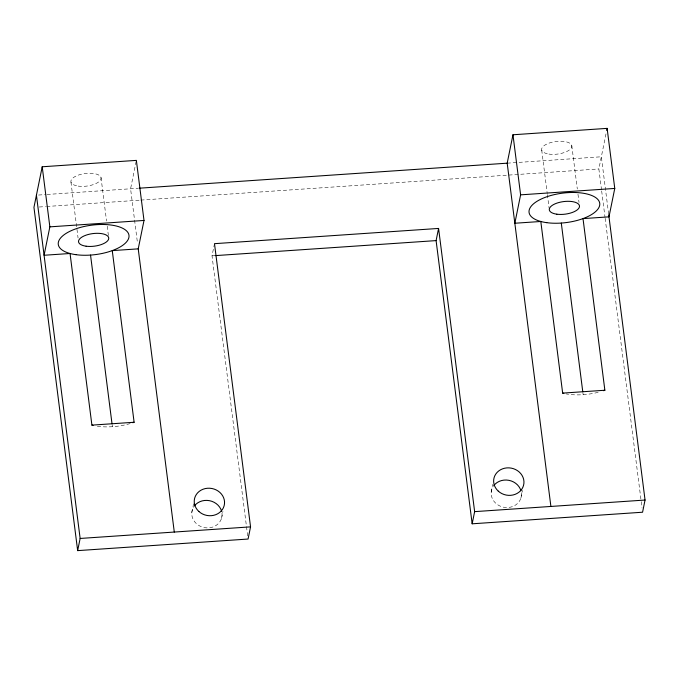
<?xml version="1.0" encoding="UTF-8"?>
<svg xmlns="http://www.w3.org/2000/svg" width="679" height="679" viewBox="0 0 679 679"><rect width="100%" height="100%" fill="white"/><g stroke="black" fill="none" stroke-linecap="round" stroke-linejoin="round"><path stroke-width="0.51" stroke-dasharray="3.4 2.55" d="M136.148 161.39L130.58 188.787L137.438 242.641M247.674 535.892L212.018 255.847L214.284 244.686M191.801 512.467L193.566 503.75M221.507 518.45L222.95 511.346M491.206 492.114L492.767 484.407M520.912 498.089L522.474 490.382M601.535 189.942L598.861 168.952L606.084 133.44M38.542 195.043L45.951 194.542M47.004 194.466L137.981 188.278M507.188 163.181L601.339 156.773L608.724 214.776M39.238 207.002L45.586 206.569M46.647 206.492L139.738 200.169M140.799 200.093L598.861 168.952M212.018 255.847L215.184 255.627M601.67 190.994L605.014 217.238M605.15 218.29L641.103 500.669M641.239 501.722L642.037 508.019M571.777 145.527L577.311 189.034M577.973 194.211L579.026 202.495M582.905 392.759L583.151 394.703M541.706 150.076L547.249 193.574M547.376 194.61L549.09 208.071M101.01 177.542L106.552 221.04M107.214 226.217L108.53 236.581M112.145 424.765L112.391 426.718M70.947 182.082L78.068 238.015M221.982 513.12A15.227 13.707 11.5 0 1 203.819 527.49A15.227 13.707 11.5 0 1 193.812 506.729M521.387 492.759A15.227 13.707 11.5 0 1 503.224 507.137A15.227 13.707 11.5 0 1 493.217 486.376M130.147 423.569A35.631 14.828 -7.3 0 1 96.673 426.14M598.174 392.309A35.631 14.828 -7.3 0 1 566.193 393.913M548.971 154.091A15.227 6.34 -7.3 0 0 571.862 146.316A15.227 6.34 -7.3 0 0 549.396 142.997A15.227 6.34 -7.3 0 0 548.971 154.091M78.212 186.097A15.227 6.34 -7.3 0 0 101.103 178.331A15.227 6.34 -7.3 0 0 78.628 175.012A15.227 6.34 -7.3 0 0 78.212 186.097"/><path stroke-width="1.02" d="M174.291 532.056L138.227 248.853L144.007 220.454L136.36 160.38L42.208 166.779L33.95 207.358L77.661 550.627L248.073 539.041L250.551 526.87L214.488 243.668L438.575 228.433L474.638 511.635L472.16 523.806L642.572 512.221L645.05 500.041L608.724 214.776M42.208 166.779L49.856 226.854L44.076 255.262L70.047 253.496L91.903 425.13A35.631 14.828 -7.3 0 0 93.048 425.419M77.661 550.627L80.139 538.455L36.428 195.187M472.16 523.806L436.096 240.604L438.575 228.433M550.898 506.449L507.188 163.181L512.968 134.773L607.119 128.373L614.767 188.439L608.987 216.847L583.015 218.613L604.87 390.247A35.631 14.828 -7.3 0 1 603.58 390.705M512.968 134.773L520.615 194.848L514.835 223.247L540.807 221.481L562.662 393.116A35.631 14.828 -7.3 0 0 563.808 393.413M606.703 130.402L607.119 128.373M139.042 188.21L507.188 163.181M49.856 226.854L144.007 220.454M520.615 194.848L614.767 188.439M138.227 248.853L112.256 250.619L134.111 422.262A35.631 14.828 -7.3 0 1 132.812 422.72M215.184 255.627L436.096 240.604M91.903 425.13L134.111 422.262M562.662 393.116L604.87 390.247M80.139 538.455L250.551 526.87M474.638 511.635L645.05 500.041M561.295 223.068L582.777 391.783M90.536 255.083L112.018 423.789M194.389 505.923A15.227 13.707 11.5 0 1 209.48 500.678A15.227 13.707 11.5 0 1 221.583 511.177M493.794 485.57A15.227 13.707 11.5 0 1 508.885 480.325A15.227 13.707 11.5 0 1 520.98 490.815M76.006 254.684A35.631 14.828 -7.3 0 0 129.027 236.131A35.631 14.828 -7.3 0 0 75.853 228.84A35.631 14.828 -7.3 0 0 76.006 254.684M198.888 511.499A15.227 13.707 11.5 0 0 224.121 505.804A15.227 13.707 11.5 0 0 205.168 488.6A15.227 13.707 11.5 0 0 198.888 511.499M498.293 491.146A15.227 13.707 11.5 0 0 523.526 485.451A15.227 13.707 11.5 0 0 504.573 468.238A15.227 13.707 11.5 0 0 498.293 491.146M546.773 222.67A35.631 14.828 -7.3 0 0 599.786 204.124A35.631 14.828 -7.3 0 0 546.62 196.834A35.631 14.828 -7.3 0 0 546.773 222.67M86.097 246.205A15.227 6.34 -7.3 0 0 108.75 238.278A15.227 6.34 -7.3 0 0 86.038 235.163A15.227 6.34 -7.3 0 0 86.097 246.205M556.865 214.199A15.227 6.34 -7.3 0 0 579.51 206.272A15.227 6.34 -7.3 0 0 556.797 203.157A15.227 6.34 -7.3 0 0 556.865 214.199"/></g></svg>
